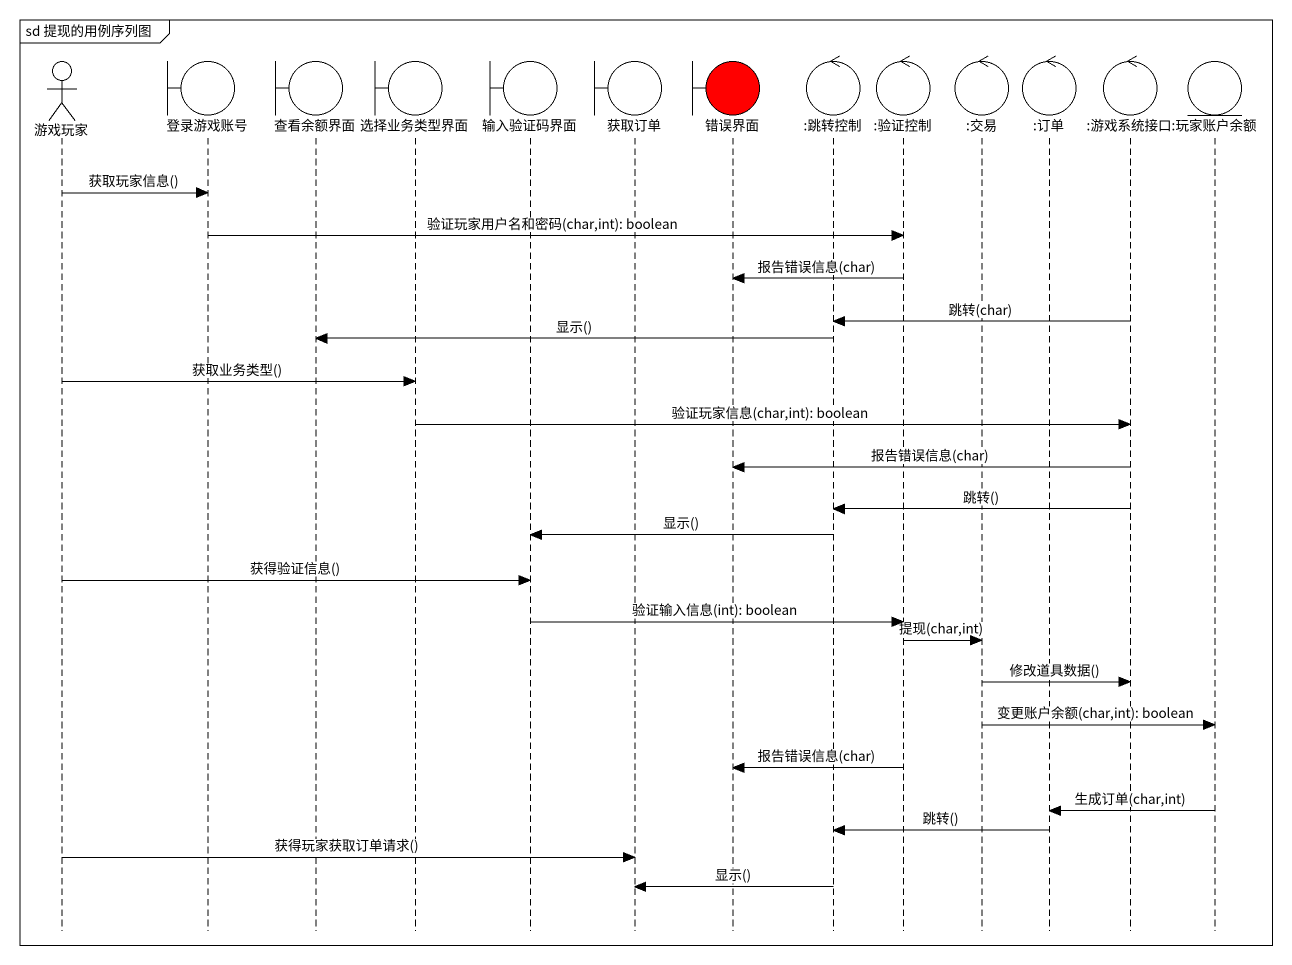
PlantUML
@startuml
mainframe sd 提现的用例序列图
hide footbox
actor 游戏玩家
boundary 登录游戏账号
boundary 查看余额界面
boundary 选择业务类型界面
boundary 输入验证码界面
boundary 获取订单
boundary 错误界面 #FF0000
control ":跳转控制" as 跳转控制
control ":验证控制" as 验证控制
control ":交易" as 交易
control ":订单" as 订单
control ":游戏系统接口" as 游戏系统接口
entity ":玩家账户余额" as 玩家账户余额

游戏玩家 -> 登录游戏账号 : 获取玩家信息()
登录游戏账号 -> 验证控制 : 验证玩家用户名和密码(char,int): boolean
验证控制 -> 错误界面 : 报告错误信息(char)
游戏系统接口 -> 跳转控制 : 跳转(char)
跳转控制 -> 查看余额界面 : 显示()
游戏玩家 -> 选择业务类型界面 : 获取业务类型()
选择业务类型界面 -> 游戏系统接口 : 验证玩家信息(char,int): boolean
游戏系统接口 -> 错误界面 : 报告错误信息(char)
游戏系统接口 -> 跳转控制 : 跳转()
跳转控制 -> 输入验证码界面 : 显示()
游戏玩家 -> 输入验证码界面 : 获得验证信息()
输入验证码界面 -> 验证控制 : 验证输入信息(int): boolean
验证控制 -> 交易 : 提现(char,int)
交易 -> 游戏系统接口 : 修改道具数据()
交易 -> 玩家账户余额 : 变更账户余额(char,int): boolean
验证控制 -> 错误界面 : 报告错误信息(char)
玩家账户余额 -> 订单 : 生成订单(char,int)
订单 -> 跳转控制 : 跳转()
游戏玩家 -> 获取订单 : 获得玩家获取订单请求()
跳转控制 -> 获取订单 : 显示()
@enduml
